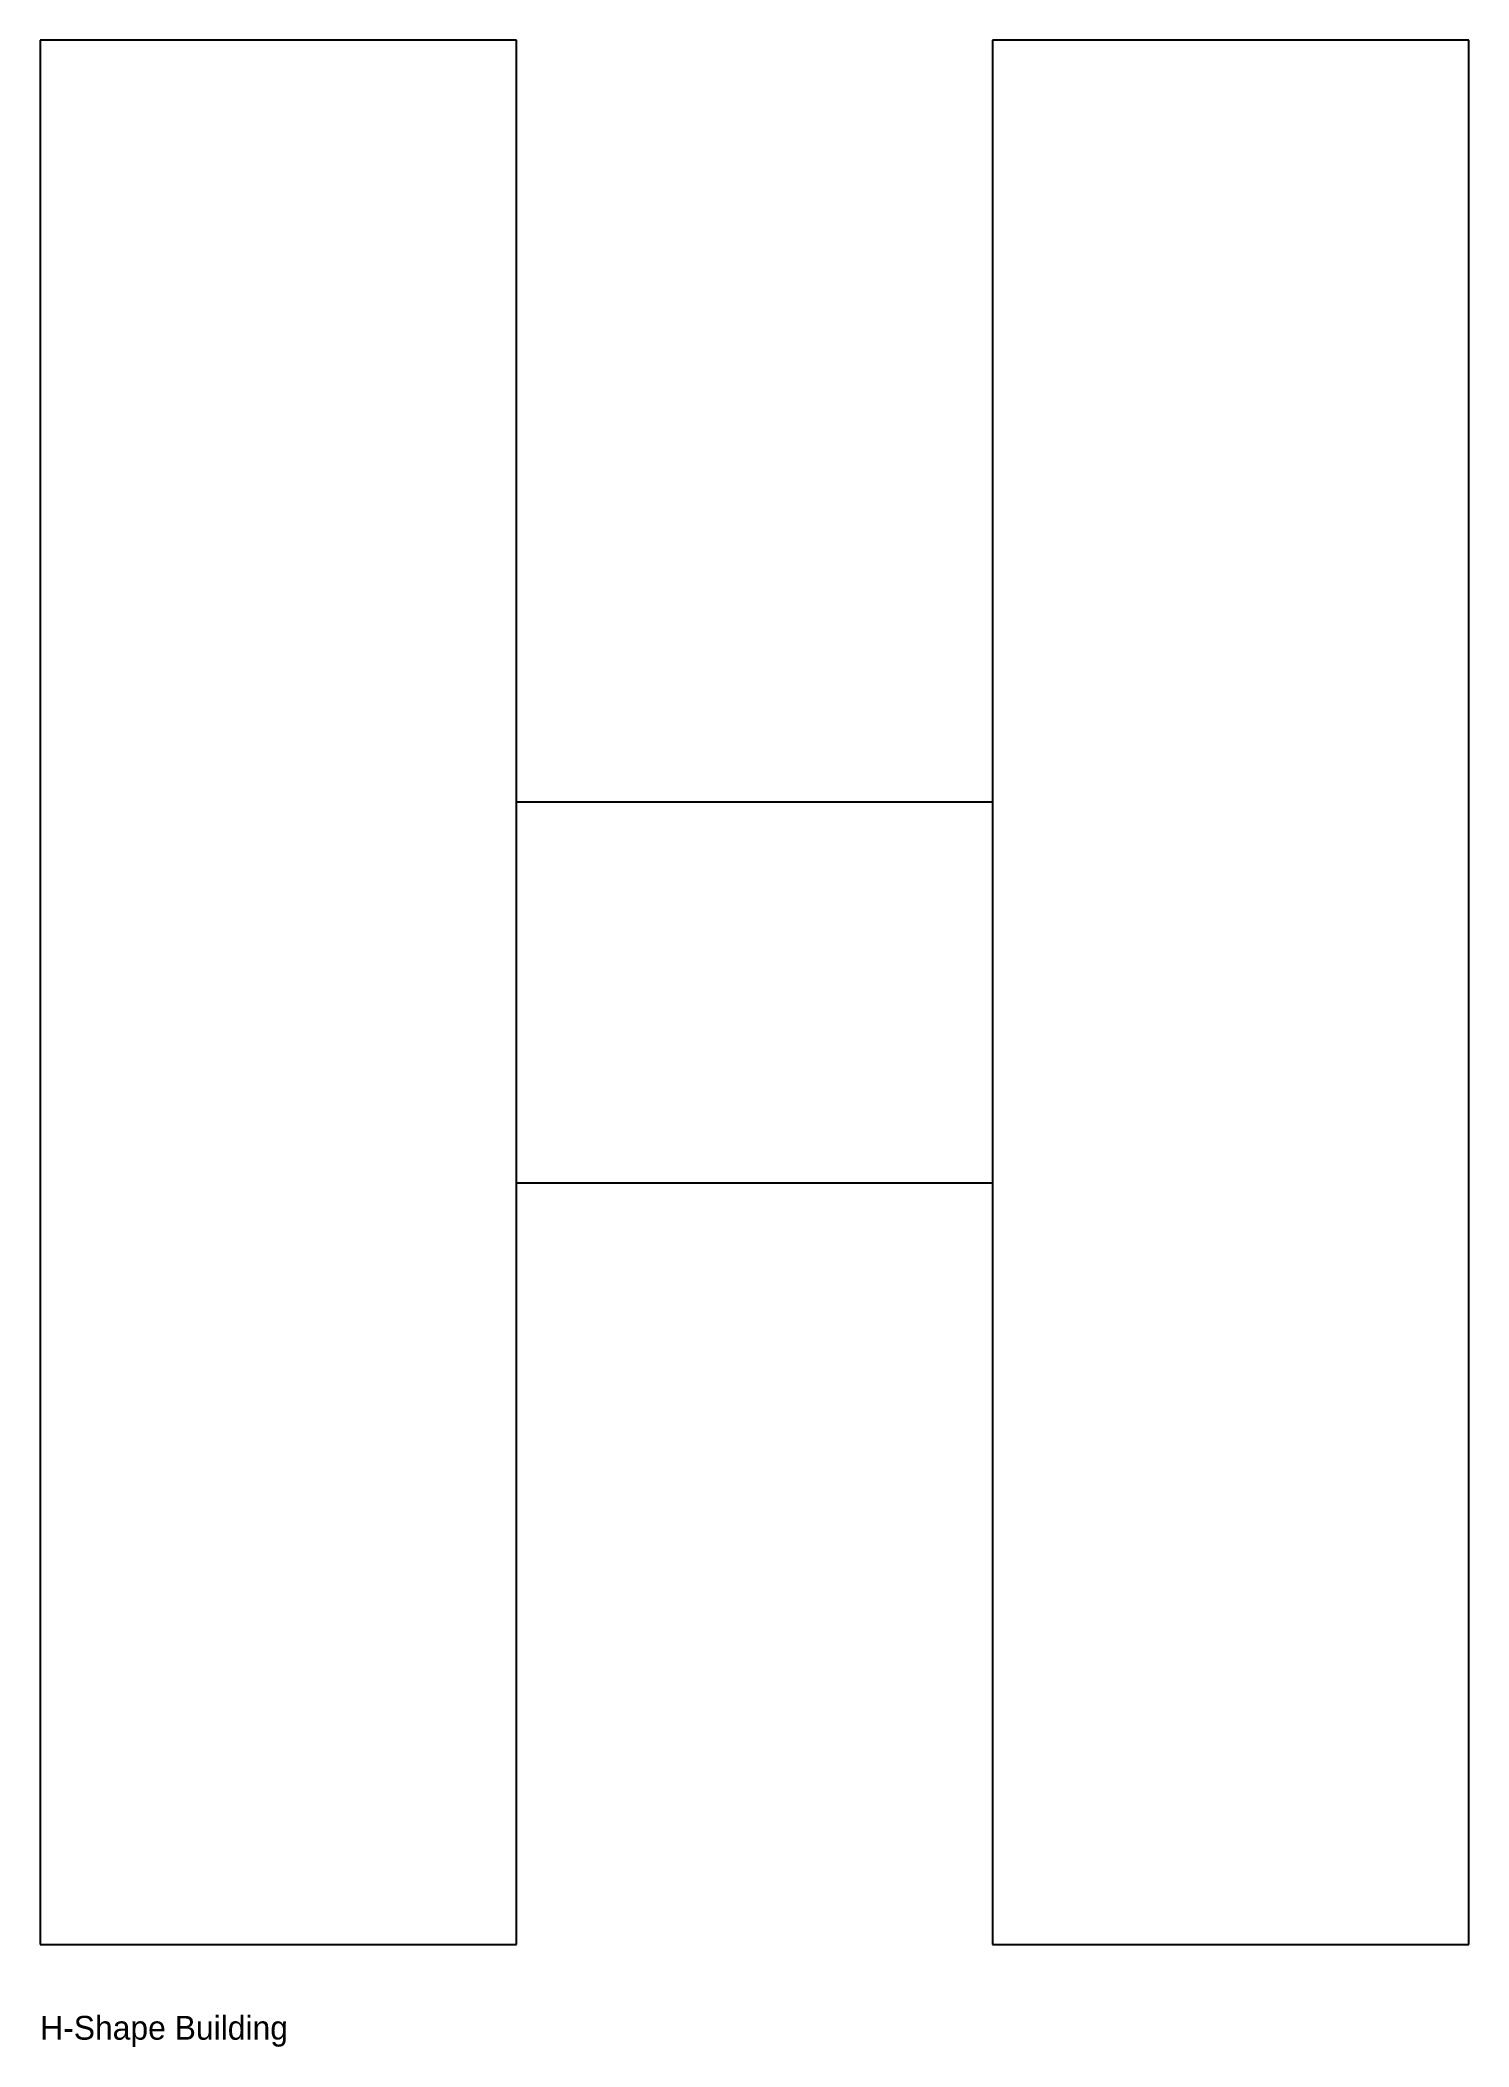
# Model space of a CAD drawing. Header units: metres. Extents: x 0 to 15000, y -1075 to 20000.
import ezdxf

# ---------------------------------------------------------------- set-up
doc = ezdxf.new("R2010")
doc.units = ezdxf.units.M
doc.layers.add('ANNOTATION', color=3, linetype='Continuous')
doc.layers.add('WALLS', color=7, linetype='Continuous')

msp = doc.modelspace()

# ---------------------------------------------------------------- linework, layer by layer
at = {"layer": 'WALLS'}
for p, q in [((5000, 20000), (0, 20000)), ((0, 20000), (0, 0)), ((5000, 0), (5000, 20000)), ((15000, 20000), (10000, 20000)), ((10000, 20000), (10000, 0)), ((15000, 0), (15000, 20000)), ((5000, 12000), (10000, 12000)), ((5000, 8000), (10000, 8000)), ((0, 0), (5000, 0)), ((10000, 0), (15000, 0))]:
    msp.add_line(p, q, dxfattribs=at)

# ---------------------------------------------------------------- texts
at = {"layer": 'ANNOTATION'}
msp.add_text('H-Shape Building', height=250, dxfattribs=at).set_placement((0, -1000))

doc.saveas('drawing.dxf')
